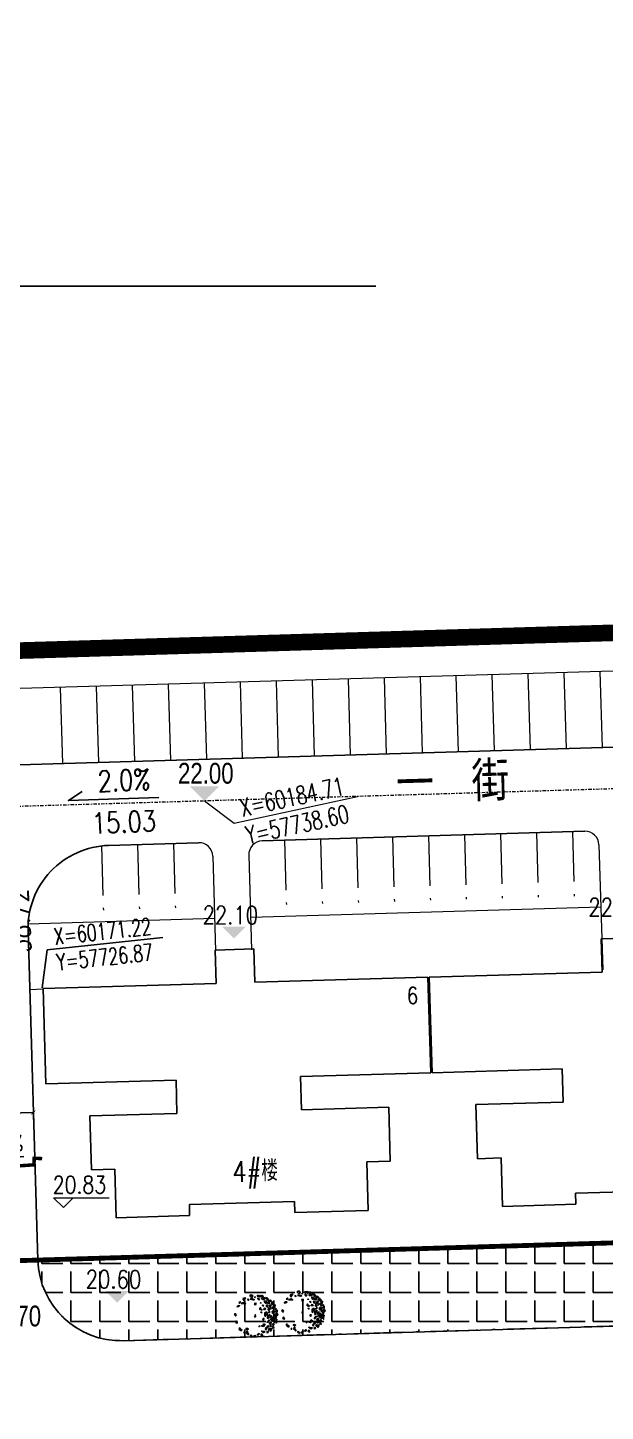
# Model space of a CAD drawing. Header units: inches. Extents: x 393 to 1582, y 246 to 1188.
# Drawn here: x 689.8 to 731.6, y 349.9 to 449.7 of the extents above; entities that cross this region are included whole.
import ezdxf

# ---------------------------------------------------------------- set-up
doc = ezdxf.new("R2010")
doc.units = ezdxf.units.IN
doc.header["$MEASUREMENT"] = 0
for name, pattern in [('ACAD_ISO10W100', [18.5, 12, -3, 0.5, -3]), ('BORDER2', [0.875, 0.25, -0.125, 0.25, -0.125, 0, -0.125]), ('CENTERX2', [4, 2.5, -0.5, 0.5, -0.5]), ('DASH', [0.35, 0.25, -0.1]), ('DOTE', [2.42, 2, -0.2, 0.02, -0.2]), ('PHANTOM', [2.5, 1.25, -0.25, 0.25, -0.25, 0.25, -0.25])]:
    doc.linetypes.add(name, pattern=pattern)
for name, color, linetype in [('buildcoor', 7, 'Continuous'), ('buildtext', 2, 'Continuous'), ('ELEV', 1, 'Continuous'), ('GREEN', 64, 'Continuous'), ('hongzb', 5, 'Continuous'), ('JIAJU', 8, 'Continuous'), ('PUB_TEXT', 7, 'Continuous'), ('ROAD-TEXT', 4, 'Continuous'), ('roaddim', 2, 'Continuous'), ('外墙', 42, 'Continuous'), ('建筑层数', 7, 'Continuous'), ('红线', 1, 'PHANTOM')]:
    doc.layers.add(name, color=color, linetype=linetype)
for name, color, linetype, lineweight in [('buildelev', 2, 'Continuous', 20), ('FENCE', 100, 'Continuous', 18), ('HONG', 6, 'DOTE', 15), ('parking', 30, 'Continuous', 18), ('ROAD', 1, 'Continuous', 25), ('ROAD-CENTER', 7, 'CENTERX2', 18), ('ROAD-ZB', 4, 'Continuous', 15), ('walk', 2, 'Continuous', 18), ('建筑型号', 2, 'Continuous', 18), ('树', 84, 'Continuous', 15)]:
    doc.layers.add(name, color=color, linetype=linetype, lineweight=lineweight)
doc.styles.add('-黑体', font='simhei.ttf', dxfattribs={"width": 0.8})
doc.styles.add('_HZTXT', font='txt.shx', dxfattribs={"width": 0.8, "bigfont": 'hztxt.shx'})
doc.styles.add('DIM_FONT', font='SIMPLEX.shx', dxfattribs={"width": 0.8})
doc.styles.add('FLS', font='', dxfattribs={"width": 0.8})
doc.styles.add('HZ', font='simplex.shx', dxfattribs={"width": 0.7, "bigfont": 'hztxt.shx'})
doc.styles.add('RO', font='romans.shx', dxfattribs={"width": 0.8})
doc.styles.get('FLS').set_extended_font_data('创艺繁隶书')
doc.dimstyles.new('NORMAL', dxfattribs={"dimtxt": 1.5, "dimasz": 0.3, "dimexe": 0.5, "dimexo": 0.3, "dimgap": 0.3, "dimtad": 1, "dimdec": 1, "dimzin": 1, "dimdsep": 46, "dimtxsty": 'HZ', "dimblk": 'ARCHTICK', "dimcen": 0, "dimclrt": 256, "dimadec": 0, "dimazin": 0, "dimtfac": 1, "dimtdec": 1, "dimtofl": 0, "dimtmove": 0, "dimatfit": 3, "dimldrblk": 'ARCHTICK', "dimfxl": 1, "dimtolj": 2, "dimtzin": 0, "dimarcsym": 0})

# ---------------------------------------------------------------- blocks, each defined once
blk = doc.blocks.new('_ARCHTICK')
at = {"color": 0, "linetype": 'ByBlock', "const_width": 0.15}
blk.add_lwpolyline([(-0.5, -0.5), (0.5, 0.5)], dxfattribs=at)
blk = doc.blocks.new('*D351')
at = {"layer": 'DEFPOINTS', "color": 0, "transparency": 16777216}
for p in [(686.261, 371.315), (690.259, 371.435), (690.259, 371.435)]:
    blk.add_point(p, dxfattribs=at)
at = {"layer": 'roaddim', "color": 0, "lineweight": -2, "transparency": 16777216}
for p, q in [((686.261, 371.315), (690.259, 371.435)), ((686.27, 371.015), (686.276, 370.815)), ((690.268, 371.135), (690.274, 370.935))]:
    blk.add_line(p, q, dxfattribs=at)
at = {"layer": 'roaddim', "color": 0, "lineweight": -2, "transparency": 16777216, "xscale": 0.3, "yscale": 0.3, "zscale": 0.3}
for p, rotation in [((686.261, 371.315), 181.7114408744722), ((690.259, 371.435), 1.711440874472228)]:
    blk.add_blockref('_ARCHTICK', p, dxfattribs=dict(at, rotation=rotation))
at = {"layer": 'roaddim', "transparency": 16777216, "insert": (688.229, 372.424), "char_height": 1.5, "attachment_point": 5, "rotation": 1.71144, "style": 'HZ'}
blk.add_mtext('\\A2;4.0', dxfattribs=at)
blk = doc.blocks.new('A$C72E4118A')
at = {"layer": 'ROAD-TEXT', "const_width": 0.25}
blk.add_lwpolyline([(4.677, 1.103), (4.102, 1.097), (4.114, 0.623), (0.128, 0.141), (0.125, 0.601)], dxfattribs=at)
at = {"layer": 'ROAD-TEXT'}
blk.add_lwpolyline([(3.357, 1.194), (1.058, 0.84), (1.748, 1.227)], dxfattribs=at)
at = {"layer": 'ROAD-TEXT', "style": 'RO', "width": 0.7}
blk.add_text('1.5%', height=1.1, rotation=7.662, dxfattribs=at).set_placement((0.872, 1.311))
blk = doc.blocks.new('GPPMTR01')
at = {"color": 0, "linetype": 'ByBlock'}
for points in [[(-0.412, 0.305), (-0.364, 0.304), (-0.367, 0.328), (-0.343, 0.337), (-0.374, 0.364), (-0.382, 0.335)], [(-0.354, 0.404), (-0.335, 0.371), (-0.312, 0.378), (-0.293, 0.408)], [(-0.298, 0.355), (-0.259, 0.362), (-0.24, 0.402), (-0.263, 0.4), (-0.275, 0.378)], [(-0.263, 0.454), (-0.27, 0.431), (-0.248, 0.431), (-0.243, 0.447)], [(-0.215, 0.443), (-0.218, 0.456), (-0.242, 0.475), (-0.199, 0.486), (-0.199, 0.449)], [(-0.166, 0.433), (-0.207, 0.386), (-0.18, 0.371), (-0.137, 0.387), (-0.147, 0.409), (-0.165, 0.407)], [(-0.173, 0.469), (-0.151, 0.518), (-0.12, 0.516), (-0.128, 0.487), (-0.144, 0.498), (-0.151, 0.48), (-0.145, 0.47)], [(-0.127, 0.461), (-0.133, 0.429), (-0.111, 0.428), (-0.096, 0.459)], [(-0.106, 0.53), (-0.073, 0.496), (-0.058, 0.515), (-0.035, 0.504), (-0.038, 0.545), (-0.064, 0.53)], [(-0.079, 0.401), (-0.097, 0.371), (-0.064, 0.359), (-0.049, 0.371)], [(-0.038, 0.477), (-0.055, 0.454), (-0.043, 0.424), (-0.032, 0.439)], [(0.007, 0.443), (-0.026, 0.412), (-0.02, 0.382), (0.016, 0.352), (0.045, 0.367), (0.01, 0.386), (0.034, 0.42)], [(0.005, 0.559), (-0.005, 0.523), (0.016, 0.511), (0.051, 0.519)], [(0.01, 0.485), (0.042, 0.462), (0.084, 0.477), (0.066, 0.492), (0.042, 0.485)], [(0.084, 0.371), (0.072, 0.344), (0.081, 0.321), (0.084, 0.344)], [(0.105, 0.53), (0.084, 0.519), (0.099, 0.504), (0.114, 0.511)], [(0.158, 0.447), (0.096, 0.443), (0.105, 0.412), (0.146, 0.393), (0.155, 0.416), (0.14, 0.428)], [(0.128, 0.336), (0.137, 0.287), (0.114, 0.272), (0.146, 0.26), (0.158, 0.302)], [(0.131, 0.488), (0.137, 0.5), (0.134, 0.53), (0.173, 0.507), (0.146, 0.481)], [(0.179, 0.477), (0.229, 0.496), (0.25, 0.473), (0.223, 0.458), (0.22, 0.477), (0.202, 0.469), (0.199, 0.458)], [(0.205, 0.439), (0.179, 0.42), (0.194, 0.405), (0.226, 0.416)], [(0.199, 0.291), (0.179, 0.352), (0.211, 0.31)], [(0.214, 0.359), (0.274, 0.374), (0.291, 0.409), (0.282, 0.336), (0.247, 0.333)], [(0.268, 0.45), (0.253, 0.435), (0.241, 0.409), (0.274, 0.428)], [(0.315, 0.416), (0.306, 0.401), (0.318, 0.39), (0.348, 0.393)], [(0.321, 0.363), (0.306, 0.34), (0.327, 0.325), (0.356, 0.325), (0.327, 0.336)], [(0.351, 0.382), (0.348, 0.371), (0.368, 0.355), (0.392, 0.359)], [(-0.482, 0.014), (-0.506, 0.025), (-0.514, -0.024), (-0.506, -0.036), (-0.464, -0.036), (-0.47, -0.024), (-0.494, -0.017)], [(-0.482, 0.196), (-0.461, 0.207), (-0.432, 0.177), (-0.452, 0.154), (-0.494, 0.15), (-0.5, 0.177)], [(-0.446, 0.071), (-0.432, 0.055), (-0.414, 0.067)], [(-0.417, 0.109), (-0.411, 0.15), (-0.357, 0.188), (-0.369, 0.162)], [(-0.393, 0.241), (-0.408, 0.23), (-0.396, 0.226)], [(-0.304, 0.31), (-0.343, 0.272), (-0.298, 0.279)], [(-0.283, 0.139), (-0.269, 0.181), (-0.239, 0.166), (-0.248, 0.139), (-0.263, 0.15)], [(-0.215, 0.295), (-0.215, 0.276), (-0.206, 0.283)], [(-0.123, 0.314), (-0.144, 0.295), (-0.135, 0.287), (-0.115, 0.295)], [(-0.064, 0.207), (-0.085, 0.184), (-0.115, 0.203), (-0.115, 0.219), (-0.085, 0.207), (-0.052, 0.226)], [(-0.032, 0.317), (-0.058, 0.295), (-0.043, 0.264), (-0.023, 0.291)], [(-0.02, 0.033), (-0.035, 0.025), (-0.026, 0.017), (-0.014, 0.021)], [(-0.02, 0.188), (-0.008, 0.192), (0.001, 0.177), (-0.02, 0.169)], [(0.045, 0.295), (0.042, 0.249), (0.105, 0.211), (0.119, 0.219), (0.069, 0.245), (0.096, 0.283)], [(0.152, 0.162), (0.137, 0.139), (0.158, 0.12), (0.176, 0.128), (0.161, 0.143)], [(0.179, 0.272), (0.167, 0.245), (0.185, 0.238), (0.199, 0.253)], [(0.25, 0.325), (0.241, 0.298), (0.312, 0.302), (0.282, 0.329)], [(0.253, 0.268), (0.241, 0.226), (0.259, 0.177), (0.274, 0.203), (0.253, 0.219)], [(0.25, 0.086), (0.271, 0.063), (0.274, 0.021), (0.303, 0.052), (0.285, 0.109)], [(0.303, 0.268), (0.309, 0.219), (0.336, 0.215), (0.351, 0.234)], [(0.348, 0.173), (0.377, 0.128), (0.356, 0.097), (0.354, 0.128)], [(0.386, 0.257), (0.368, 0.272), (0.365, 0.287), (0.377, 0.298), (0.401, 0.283)], [(0.401, 0.207), (0.383, 0.219), (0.365, 0.211), (0.368, 0.196), (0.392, 0.192)], [(0.401, 0.078), (0.398, 0.063), (0.374, 0.067), (0.377, 0.09)], [(0.428, 0.025), (0.431, -0.021), (0.377, -0.043), (0.41, -0.013)], [(0.431, 0.26), (0.419, 0.245), (0.436, 0.23), (0.466, 0.249)], [(0.422, 0.166), (0.419, 0.135), (0.439, 0.12), (0.451, 0.139)], [(0.442, 0.203), (0.451, 0.169), (0.487, 0.139), (0.472, 0.181)], [(0.451, 0.074), (0.469, 0.052), (0.484, 0.063), (0.472, 0.093)], [(-0.467, -0.131), (-0.464, -0.157), (-0.482, -0.154), (-0.485, -0.127)], [(-0.437, -0.131), (-0.429, -0.066), (-0.381, -0.04), (-0.408, -0.078)], [(-0.42, -0.26), (-0.432, -0.218), (-0.411, -0.188), (-0.402, -0.214), (-0.411, -0.229)], [(0.17, -0.286), (0.137, -0.317), (0.149, -0.336), (0.176, -0.321)], [(0.256, -0.013), (0.241, -0.028), (0.253, -0.04)], [(0.327, -0.305), (0.333, -0.328), (0.389, -0.313)], [(0.407, -0.119), (0.389, -0.138), (0.398, -0.176), (0.419, -0.154)], [(0.416, -0.218), (0.389, -0.233), (0.392, -0.271), (0.407, -0.248)], [(0.436, -0.066), (0.442, -0.097), (0.466, -0.097), (0.481, -0.074), (0.46, -0.078)], [(-0.266, -0.366), (-0.304, -0.374), (-0.283, -0.4), (-0.251, -0.393)], [(-0.115, -0.473), (-0.138, -0.438), (-0.106, -0.438), (-0.085, -0.446)], [(0.072, -0.48), (0.042, -0.461), (0.06, -0.45), (0.066, -0.454), (0.096, -0.454), (0.096, -0.438), (0.125, -0.442), (0.114, -0.461)], [(0.188, -0.431), (0.211, -0.423), (0.188, -0.408)], [(0.205, -0.332), (0.199, -0.343), (0.235, -0.378), (0.294, -0.359), (0.274, -0.34), (0.235, -0.351)]]:
    blk.add_lwpolyline(points, close=True, dxfattribs=at)
blk.add_circle((0, 0), 0.01, dxfattribs=at)
blk = doc.blocks.new('A$C4417064F')
at = {"layer": 'GREEN', "xscale": 4.647578996463836, "yscale": 4.647578996463836, "zscale": 4.647578996463836, "rotation": 300.5404110418328}
blk.add_blockref('GPPMTR01', (0.8, 3.07), dxfattribs=at)

msp = doc.modelspace()

# ---------------------------------------------------------------- hatches: boundary and pattern name
at = {"layer": 'JIAJU', "linetype": 'ACAD_ISO10W100', "ltscale": 0.3}
h = msp.add_hatch(dxfattribs=at)
h.set_pattern_fill('ANGLE', color=0, scale=0.3, style=0)
h.set_pattern_definition([(0, (-57035.98, -59790.7877), (0, 2.0955), [1.524, -0.5715]), (90, (-57035.98, -59790.7877), (-2.0955, 1e-16), [1.524, -0.5715])])
edge = h.paths.add_edge_path()
edge.add_arc((696.575, 360.966), 6, 181.71974, 271.71144)
edge.add_line((696.754, 354.969), (774.823, 357.302))
edge.add_arc((774.584, 365.298), 8, 271.71144, 361.71144)
edge.add_line((782.58, 365.537), (782.564, 366.093))
edge.add_line((782.564, 366.093), (776.954, 366.108))
edge.add_line((776.954, 366.108), (776.954, 363.367))
edge.add_line((776.954, 363.367), (690.577, 360.786))

# ---------------------------------------------------------------- linework, layer by layer
at = {"color": 0, "linetype": 'Continuous', "ltscale": 0.8}
msp.add_lwpolyline([(667.899, 556.321), (666.625, 552.804), (801.102, 486.03), (788.272, 456.524), (779.587, 432.68), (771.874, 407.241), (606.388, 402.292), (605.618, 399.682), (595.64, 387.164), (596.108, 343.865), (716.916, 346.593), (716.916, 346.993), (881.774, 351.674)], dxfattribs=at)
at = {"layer": 'buildcoor', "color": 0, "ltscale": 0.3}
for points in [[(691.241, 383.171), (699.593, 384.068)], [(690.889, 380.437), (691.241, 383.171)]]:
    msp.add_lwpolyline(points, dxfattribs=at)
at = {"layer": 'buildelev', "color": 0}
msp.add_lwpolyline([(693.137, 365.284), (692.428, 364.575), (691.719, 365.284), (695.719, 365.284)], dxfattribs=at)
at = {"layer": 'buildtext', "color": 0}
msp.add_lwpolyline([(667.613, 404.123), (686.883, 431.073), (714.986, 431.073)], dxfattribs=at)
at = {"layer": 'ELEV', "color": 0}
for points in [[(701.56, 394.979), (703.682, 394.979), (702.621, 393.919)], [(703.892, 384.845), (705.589, 384.845), (704.741, 383.996)], [(695.45, 358.557), (697.147, 358.557), (696.298, 357.709)]]:
    msp.add_solid(points, dxfattribs=at)
at = {"layer": 'FENCE', "color": 0, "ltscale": 0.3}
msp.add_line((690.994, 380.327), (689.994, 380.298), dxfattribs=at)
at = {"layer": 'HONG', "color": 0, "linetype": 'BORDER2', "ltscale": 0.8, "const_width": 1.2}
msp.add_lwpolyline([(667.899, 556.321), (666.625, 552.804), (801.102, 486.03), (788.272, 456.524), (779.587, 432.68), (771.874, 407.241), (606.388, 402.292), (605.618, 399.682), (595.64, 387.164), (596.108, 343.865), (716.916, 346.593), (716.916, 346.993), (881.774, 351.674)], dxfattribs=at)
at = {"layer": 'hongzb', "color": 0, "linetype": 'DOTE', "ltscale": 0.2, "const_width": 0.35}
msp.add_lwpolyline([(595.956, 357.959), (937.324, 368.159, -0.000072), (937.333, 368.159), (1088.733, 372.639), (1388.503, 381.509)], format="xyb", dxfattribs=at)
at = {"layer": 'JIAJU', "color": 0, "linetype": 'ACAD_ISO10W100', "ltscale": 0.3}
msp.add_lwpolyline([(690.577, 360.786, 0.414171), (696.754, 354.969), (774.823, 357.302, 0.414214), (782.58, 365.537), (782.564, 366.093), (776.954, 366.108), (776.954, 363.367)], format="xyb", close=True, dxfattribs=at)
at = {"layer": 'parking', "color": 0, "ltscale": 0.3}
for p, q in [((786.16, 404.894), (686.989, 401.96)), ((702.582, 402.421), (702.745, 396.924)), ((705.181, 402.498), (705.343, 397.001)), ((707.78, 402.575), (707.942, 397.077)), ((710.378, 402.652), (710.541, 397.154)), ((712.977, 402.729), (713.14, 397.231)), ((715.576, 402.806), (715.739, 397.308)), ((718.175, 402.883), (718.338, 397.385)), ((720.774, 402.96), (720.937, 397.462)), ((723.373, 403.036), (723.535, 397.539)), ((725.972, 403.113), (726.134, 397.616)), ((728.57, 403.19), (728.733, 397.693)), ((731.169, 403.267), (731.332, 397.77)), ((692.186, 402.114), (692.349, 396.616)), ((694.785, 402.191), (694.948, 396.693)), ((697.384, 402.267), (697.547, 396.77)), ((699.983, 402.344), (700.146, 396.847)), ((703.347, 385.436), (689.874, 385.038)), ((731.235, 386.262), (705.946, 385.513))]:
    msp.add_line(p, q, dxfattribs=at)
at = {"layer": 'parking', "color": 0, "linetype": 'ACAD_ISO10W100', "ltscale": 0.3}
for p, q in [((721.383, 391.472), (721.545, 385.975)), ((723.982, 391.549), (724.144, 386.052)), ((726.581, 391.626), (726.743, 386.129)), ((729.179, 391.703), (729.342, 386.206)), ((695.171, 390.697), (695.334, 385.199)), ((697.77, 390.774), (697.933, 385.276)), ((700.369, 390.851), (700.531, 385.353)), ((708.388, 391.088), (708.551, 385.59)), ((710.987, 391.165), (711.15, 385.667)), ((713.586, 391.242), (713.749, 385.744)), ((716.185, 391.319), (716.348, 385.821)), ((718.784, 391.396), (718.947, 385.898))]:
    msp.add_line(p, q, dxfattribs=at)
at = {"layer": 'ROAD', "color": 0, "linetype": 'Continuous'}
for p, q in [((783.098, 399.301), (637.981, 395.007)), ((730.072, 391.73), (706.782, 391.04)), ((702.184, 390.904), (695.687, 390.712)), ((689.868, 384.536), (690.577, 360.787)), ((696.754, 354.969), (774.823, 357.302))]:
    msp.add_line(p, q, dxfattribs=at)
at = {"layer": 'ROAD', "color": 0}
msp.add_line((696.754, 354.969), (774.823, 357.302), dxfattribs=at)
at = {"layer": 'ROAD', "color": 0, "linetype": 'Continuous'}
for centre, start, end in [((695.865, 384.715), 91.69485, 181.71144), ((696.575, 360.966), 181.71144, 271.71144), ((696.575, 360.966), 181.71144, 271.71144)]:
    msp.add_arc(centre, 6, start, end, dxfattribs=at)
at = {"layer": 'ROAD-CENTER', "color": 5, "ltscale": 0.1}
msp.add_line((795.449, 396.665), (617.079, 391.388), dxfattribs=at)
at = {"layer": 'ROAD-TEXT', "color": 0}
msp.add_lwpolyline([(699.304, 394.18), (699.304, 394.18), (692.787, 393.961), (693.784, 394.593)], dxfattribs=at)
at = {"layer": 'ROAD-ZB', "color": 0, "ltscale": 0.3}
for points in [[(702.621, 393.919), (704.763, 392.31)], [(704.763, 392.31), (713.658, 394.231)]]:
    msp.add_lwpolyline(points, dxfattribs=at)
at = {"layer": 'walk', "color": 0, "ltscale": 0.3}
for p, q in [((731.101, 390.76), (731.37, 381.734)), ((703.213, 389.935), (703.417, 383.1)), ((705.812, 390.011), (706.015, 383.177))]:
    msp.add_line(p, q, dxfattribs=at)
at = {"layer": 'walk', "color": 0}
for centre, start, end in [((730.101, 390.73), 1.70671, 91.69485), ((702.213, 389.905), 1.70671, 91.69485), ((706.811, 390.041), 91.69485, 181.70671)]:
    msp.add_arc(centre, 1, start, end, dxfattribs=at)
at = {"layer": '外墙', "color": 2, "ltscale": 0.1}
for p, q in [((734.067, 384.054), (731.269, 383.972)), ((731.269, 383.972), (731.339, 381.574)), ((706.179, 383.238), (703.38, 383.156)), ((703.38, 383.156), (703.451, 380.757)), ((706.249, 380.839), (706.179, 383.238)), ((731.339, 381.574), (718.844, 381.208)), ((703.451, 380.757), (690.956, 380.391)), ((718.744, 381.205), (706.249, 380.839)), ((718.946, 374.308), (718.744, 381.205)), ((718.844, 381.208), (719.046, 374.311)), ((690.956, 380.391), (691.158, 373.494)), ((719.046, 374.311), (728.442, 374.586)), ((728.442, 374.586), (728.512, 372.187)), ((691.158, 373.494), (700.554, 373.769)), ((700.554, 373.769), (700.624, 371.37)), ((709.55, 374.033), (718.946, 374.308)), ((709.62, 371.634), (709.55, 374.033)), ((715.918, 371.818), (709.62, 371.634)), ((716.032, 367.92), (715.918, 371.818)), ((728.512, 372.187), (722.215, 372.003)), ((722.215, 372.003), (722.329, 368.104)), ((700.624, 371.37), (694.327, 371.186)), ((694.327, 371.186), (694.441, 367.288)), ((714.332, 367.87), (716.032, 367.92)), ((714.435, 364.372), (714.332, 367.87)), ((722.329, 368.104), (724.028, 368.154)), ((724.028, 368.154), (724.131, 364.655)), ((694.441, 367.288), (696.14, 367.338)), ((696.14, 367.338), (696.243, 363.839)), ((729.405, 365.61), (737.002, 365.833)), ((729.428, 364.811), (729.405, 365.61)), ((701.517, 364.794), (709.114, 365.016)), ((701.54, 363.994), (701.517, 364.794)), ((709.114, 365.016), (709.137, 364.217)), ((724.131, 364.655), (729.428, 364.811)), ((696.243, 363.839), (701.54, 363.994)), ((709.137, 364.217), (714.435, 364.372))]:
    msp.add_line(p, q, dxfattribs=at)
at = {"layer": '红线', "color": 0, "linetype": 'DASH', "ltscale": 0.5, "const_width": 0.15}
msp.add_lwpolyline([(595.956, 357.959), (937.324, 368.159, -0.000072), (937.333, 368.159), (1088.733, 372.639), (1312.043, 379.247)], format="xyb", dxfattribs=at)

# ---------------------------------------------------------------- block references
at = {"layer": 'ROAD-TEXT', "color": 0, "linetype": 'ACAD_ISO10W100', "ltscale": 0.3, "rotation": 356.9753822833728}
msp.add_blockref('A$C72E4118A', (686.16, 367.255), dxfattribs=at)
at = {"layer": '树', "color": 0, "xscale": 0.6500000000014552, "yscale": 0.6500000000014552, "zscale": 0.65}
for p in [(705.745, 354.713), (709.159, 354.986)]:
    msp.add_blockref('A$C4417064F', p, dxfattribs=at)

# ---------------------------------------------------------------- texts
at = {"layer": 'buildcoor', "color": 0, "ltscale": 0.3, "style": 'HZ', "width": 0.7}
for s, p in [('X=60171.22', (691.805, 383.534)), ('Y=57726.87', (692.004, 381.684))]:
    msp.add_text(s, height=1.2, rotation=6.13, dxfattribs=at).set_placement(p)
at = {"layer": 'buildelev', "color": 0, "style": 'RO', "width": 0.8}
msp.add_text('20.83', height=1.25, dxfattribs=at).set_placement((691.651, 365.599))
at = {"layer": 'ELEV', "color": 0, "style": 'FLS', "width": 0.8}
for s, p in [('22.00', (700.698, 395.167)), ('20.70', (686.797, 355.998))]:
    msp.add_text(s, height=1.5, dxfattribs=at).set_placement(p)
at = {"layer": 'ELEV', "color": 0, "style": 'DIM_FONT', "width": 0.8}
for s, p in [('22.10', (730.328, 385.614)), ('22.10', (702.471, 385.047)), ('20.60', (694.029, 358.759))]:
    msp.add_text(s, height=1.3, rotation=359.67116, dxfattribs=at).set_placement(p)
at = {"layer": 'PUB_TEXT', "color": 0, "style": '-黑体', "width": 0.8}
msp.add_text('一  街', height=2.5, rotation=1.69492, dxfattribs=at).set_placement((716.483, 394.001))
at = {"layer": 'ROAD-TEXT', "color": 0, "style": 'DIM_FONT', "width": 0.8}
for s, rotation, p in [('2.0%', 2.49046, (694.928, 394.582)), ('15.03', 2.49046, (694.516, 391.55)), ('38.72', 92.61193, (690.08, 382.975))]:
    msp.add_text(s, height=1.5, rotation=rotation, dxfattribs=at).set_placement(p)
at = {"layer": 'ROAD-ZB', "color": 0, "ltscale": 0.3, "style": 'HZ', "width": 0.7}
for s, p in [('X=60184.71', (705.329, 392.765)), ('Y=57738.60', (705.755, 390.795))]:
    msp.add_text(s, height=1.3, rotation=12.19, dxfattribs=at).set_placement(p)
at = {"layer": '建筑型号', "color": 0, "style": '_HZTXT', "width": 0.8}
msp.add_text('4#楼', height=1.5, rotation=1.71144, dxfattribs=at).set_placement((704.636, 366.407))
at = {"layer": '建筑层数', "color": 0, "style": 'DIM_FONT', "width": 0.8}
msp.add_text('6', height=1.2, rotation=1.71144, dxfattribs=at).set_placement((717.242, 379.269))

# ---------------------------------------------------------------- dimensions: what is measured, and where the dimension line sits
at = {"layer": 'roaddim', "color": 0}
dim = msp.add_aligned_dim(p1=(686.261, 371.315), p2=(690.259, 371.435), distance=0, dimstyle='NORMAL', dxfattribs=at)
dim.commit()
dim.dimension.update_dxf_attribs({"geometry": '*D351', "text_midpoint": (688.229, 372.424)})

doc.saveas('drawing.dxf')
